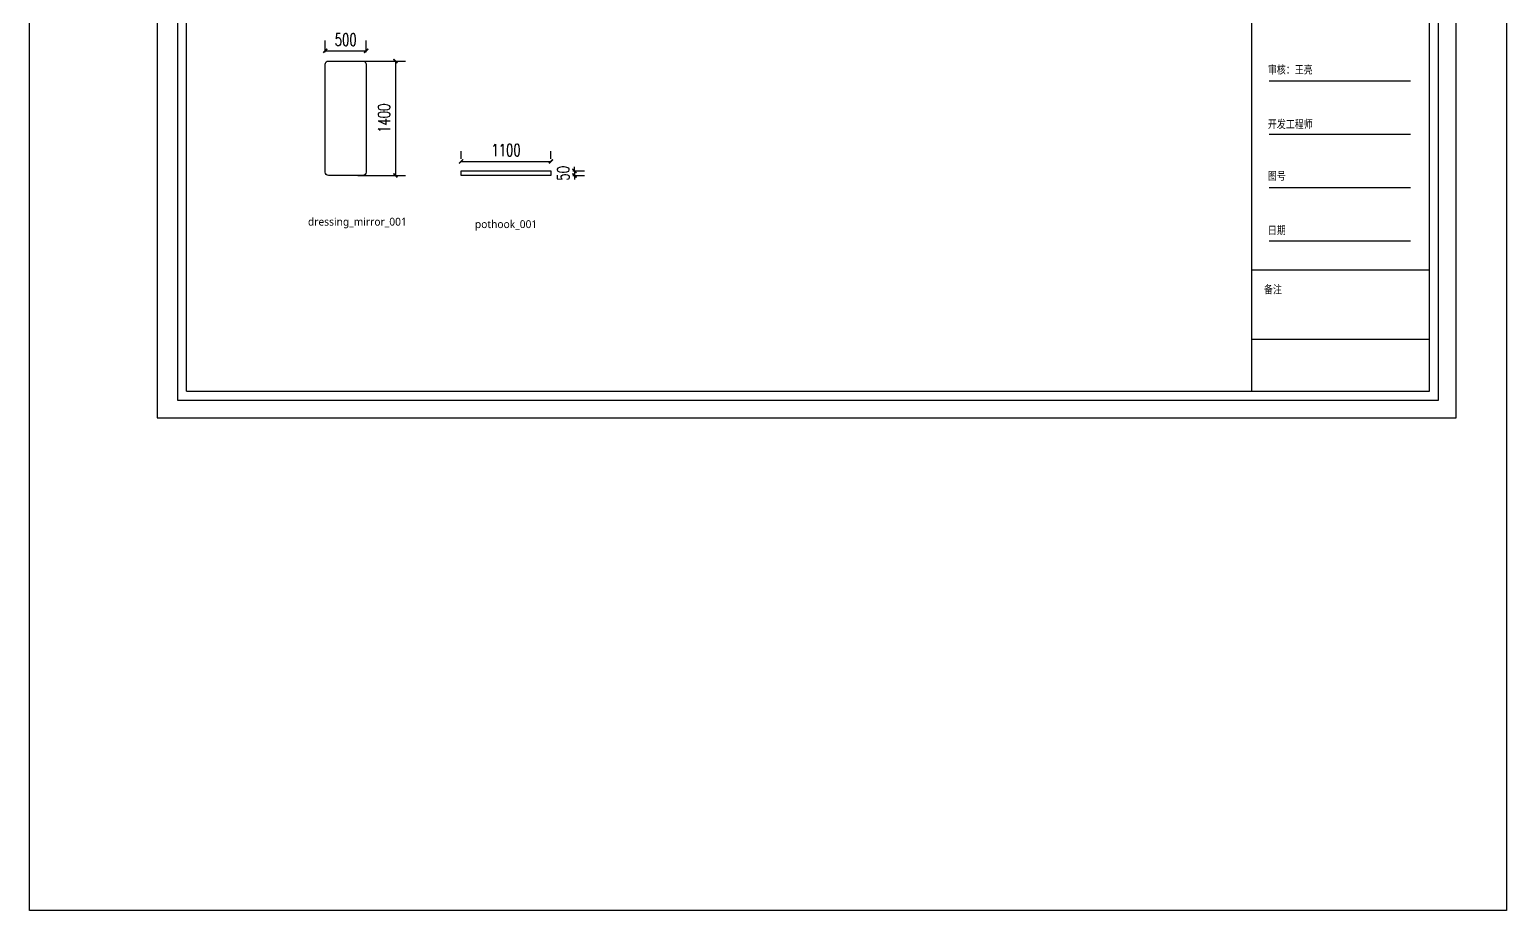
# Model space of a CAD drawing. Extents: x 96704 to 336282, y 34580 to 122302.
# Drawn here: x 116646 to 134730, y 34580 to 45364 of the extents above; entities that cross this region are included whole.
import ezdxf

# ---------------------------------------------------------------- set-up
doc = ezdxf.new("R2010")
doc.units = 0
doc.header["$LTSCALE"] = 1000
doc.header["$MEASUREMENT"] = 0
for name, color, linetype in [('DIM_SYMB', 3, 'Continuous'), ('PM-家具', 146, 'Continuous'), ('PUB_DIM', 3, 'Continuous')]:
    doc.layers.add(name, color=color, linetype=linetype)
doc.styles.add('_TCH_DIM_T3', font='SIMPLEX', dxfattribs={"width": 0.705882, "bigfont": 'GBCBIG'})
doc.styles.get("Standard").update_dxf_attribs({"font": 'gbenor.shx', "bigfont": 'gbcbig.shx'})
doc.styles.add('WJ', font='', dxfattribs={"width": 0.8, "height": 135})
doc.styles.get('WJ').set_extended_font_data('FangSong_GB2312')
doc.dimstyles.new('_TCH_ARCH&&50', dxfattribs={"dimtxt": 148.75, "dimasz": 50, "dimexe": 125, "dimexo": 150, "dimgap": 63.125, "dimtad": 1, "dimdec": 0, "dimzin": 0, "dimdsep": 46, "dimtxsty": '_TCH_DIM_T3', "dimblk": 'ARCHTICK', "dimcen": 0.09, "dimclrt": 7, "dimazin": 2, "dimtfac": 1, "dimtdec": 0, "dimtix": 1, "dimtmove": 2, "dimatfit": 3, "dimfxl": 50, "dimtolj": 1, "dimtzin": 0, "dimarcsym": 0})

# ---------------------------------------------------------------- blocks, each defined once
blk = doc.blocks.new('_ArchTick')
at = {"color": 0, "linetype": 'ByBlock', "const_width": 0.4}
blk.add_lwpolyline([(-0.5, -0.5), (0.5, 0.5)], dxfattribs=at)
blk = doc.blocks.new('*D77')
at = {"layer": 'Defpoints', "color": 0, "transparency": 16777216}
for p in [(120517, 44978), (120517, 43578), (121125, 43578)]:
    blk.add_point(p, dxfattribs=at)
at = {"layer": 'PUB_DIM', "color": 0, "lineweight": -2, "transparency": 16777216}
for p, q in [((120667, 44978), (121250, 44978)), ((121125, 44978), (121125, 43578)), ((120667, 43578), (121250, 43578))]:
    blk.add_line(p, q, dxfattribs=at)
at = {"layer": 'PUB_DIM', "color": 0, "lineweight": -2, "transparency": 16777216, "xscale": 50, "yscale": 50, "zscale": 50}
for p, rotation in [((121125, 44978), 90), ((121125, 43578), 270)]:
    blk.add_blockref('_ArchTick', p, dxfattribs=dict(at, rotation=rotation))
at = {"layer": 'PUB_DIM', "color": 7, "transparency": 16777216, "insert": (120987, 44278), "char_height": 148.8, "attachment_point": 5, "rotation": 90, "style": '_TCH_DIM_T3'}
blk.add_mtext('\\A1;1400', dxfattribs=at)
blk = doc.blocks.new('*D78')
at = {"layer": 'Defpoints', "color": 0, "transparency": 16777216}
for p in [(120767, 45103), (120267, 44938), (120767, 44938)]:
    blk.add_point(p, dxfattribs=at)
at = {"layer": 'PUB_DIM', "color": 0, "lineweight": -2, "transparency": 16777216}
for p, q in [((120267, 45088), (120267, 45228)), ((120767, 45088), (120767, 45228)), ((120267, 45103), (120767, 45103))]:
    blk.add_line(p, q, dxfattribs=at)
at = {"layer": 'PUB_DIM', "color": 0, "lineweight": -2, "transparency": 16777216, "xscale": 50, "yscale": 50, "zscale": 50, "rotation": 180}
blk.add_blockref('_ArchTick', (120267, 45103), dxfattribs=at)
at = {"layer": 'PUB_DIM', "color": 0, "lineweight": -2, "transparency": 16777216, "xscale": 50, "yscale": 50, "zscale": 50}
blk.add_blockref('_ArchTick', (120767, 45103), dxfattribs=at)
at = {"layer": 'PUB_DIM', "color": 7, "transparency": 16777216, "insert": (120517, 45240), "char_height": 148.8, "attachment_point": 5, "style": '_TCH_DIM_T3'}
blk.add_mtext('\\A1;500', dxfattribs=at)
blk = doc.blocks.new('*D85')
at = {"layer": 'Defpoints', "color": 0, "transparency": 16777216}
for p in [(121930, 43633), (123030, 43750), (123030, 43633)]:
    blk.add_point(p, dxfattribs=at)
at = {"layer": 'PUB_DIM', "color": 0, "lineweight": -2, "transparency": 16777216}
for p, q in [((121930, 43783), (121930, 43875)), ((123030, 43783), (123030, 43875)), ((121930, 43750), (123030, 43750))]:
    blk.add_line(p, q, dxfattribs=at)
at = {"layer": 'PUB_DIM', "color": 0, "lineweight": -2, "transparency": 16777216, "xscale": 50, "yscale": 50, "zscale": 50, "rotation": 180}
blk.add_blockref('_ArchTick', (121930, 43750), dxfattribs=at)
at = {"layer": 'PUB_DIM', "color": 0, "lineweight": -2, "transparency": 16777216, "xscale": 50, "yscale": 50, "zscale": 50}
blk.add_blockref('_ArchTick', (123030, 43750), dxfattribs=at)
at = {"layer": 'PUB_DIM', "color": 7, "transparency": 16777216, "insert": (122480, 43888), "char_height": 148.8, "attachment_point": 5, "style": '_TCH_DIM_T3'}
blk.add_mtext('\\A1;1100', dxfattribs=at)
blk = doc.blocks.new('*D84')
at = {"layer": 'Defpoints', "color": 0, "transparency": 16777216}
for p in [(123150, 43633), (123150, 43577), (123318, 43577)]:
    blk.add_point(p, dxfattribs=at)
at = {"layer": 'PUB_DIM', "color": 0, "lineweight": -2, "transparency": 16777216}
for p, q in [((123300, 43633), (123443, 43633)), ((123318, 43633), (123318, 43683)), ((123318, 43633), (123318, 43577)), ((123300, 43577), (123443, 43577)), ((123318, 43577), (123318, 43527))]:
    blk.add_line(p, q, dxfattribs=at)
at = {"layer": 'PUB_DIM', "color": 0, "lineweight": -2, "transparency": 16777216, "xscale": 50, "yscale": 50, "zscale": 50}
for p, rotation in [((123318, 43633), 270), ((123318, 43577), 90)]:
    blk.add_blockref('_ArchTick', p, dxfattribs=dict(at, rotation=rotation))
at = {"layer": 'PUB_DIM', "color": 7, "transparency": 16777216, "insert": (123180, 43605), "char_height": 148.8, "attachment_point": 5, "rotation": 90, "style": '_TCH_DIM_T3'}
blk.add_mtext('\\A1;50', dxfattribs=at)

msp = doc.modelspace()

# ---------------------------------------------------------------- linework, layer by layer
at = {"color": 251}
for p, q in [((118456.9, 51640.2), (118456.9, 40827.7)), ((133898.1, 40827.7), (133898.1, 51640.2)), ((118456.9, 40827.7), (133898.1, 40827.7))]:
    msp.add_line(p, q, dxfattribs=at)
for p, q in [((118565.8, 40936.6), (118565.8, 51531.3)), ((131611.3, 40936.6), (131611.3, 51531.3)), ((133789.2, 40936.6), (133789.2, 51531.3)), ((131823.5, 44736.8), (133554.4, 44736.8)), ((131823.5, 44083.4), (133554.4, 44083.4)), ((131823.5, 43430), (133554.4, 43430)), ((131823.5, 42776.7), (133554.4, 42776.7)), ((131611.3, 42422.1), (133789.2, 42422.1)), ((131611.3, 41574.5), (133789.2, 41574.5)), ((118565.8, 40936.6), (133789.2, 40936.6))]:
    msp.add_line(p, q)
for points in [[(116645.6, 54662.2), (134730.3, 54662.2), (134730.3, 34580.2), (116645.6, 34580.2)], [(118207.9, 40609.9), (134115.8, 40609.9), (134115.8, 51858), (118207.9, 51858)]]:
    msp.add_lwpolyline(points, close=True)
at = {"layer": 'PM-家具'}
msp.add_lwpolyline([(120306.6, 44978.4), (120726.6, 44978.4, -0.4142136), (120766.6, 44938.4), (120766.6, 43618.2, -0.4142136), (120726.6, 43578.2), (120306.6, 43578.2, -0.4142136), (120266.6, 43618.2), (120266.6, 44938.4, -0.4142136)], format="xyb", close=True, dxfattribs=at)
msp.add_lwpolyline([(121930.1, 43633.3), (123030.1, 43633.3), (123030.1, 43577.1), (121930.1, 43577.1)], close=True, dxfattribs=at)

# ---------------------------------------------------------------- texts
at = {"attachment_point": 1, "style": 'WJ'}
for s, insert, char_height, width in [('{\\fSimSun|b0|i0|c134|p2;审核：王亮}', (131809, 44921.8), 98.005, 586.24), ('{\\fSimSun|b0|i0|c134|p2;开发工程师}', (131809, 44254.9), 98.005, 586.24), ('图号', (131809, 43622.2), 98, 586.24), ('日期', (131809, 42955.3), 98, 586.24), ('{\\fSimSun|b0|i0|c134|p2;备注}', (131762, 42231.4), 98.005, 781.314)]:
    msp.add_mtext(s, dxfattribs=dict(at, insert=insert, char_height=char_height, width=width))
at = {"layer": 'DIM_SYMB', "color": 7, "char_height": 96, "width": 745.875, "attachment_point": 1}
for s, insert in [('{\\fMicrosoft YaHei|b0|i0|c134|p34;dressing_mirror_001}', (120054.6, 43059.6)), ('{\\fMicrosoft YaHei|b0|i0|c134|p34;pothook_001}', (122099.4, 43029.6))]:
    msp.add_mtext(s, dxfattribs=dict(at, insert=insert))

# ---------------------------------------------------------------- dimensions: what is measured, and where the dimension line sits
at = {"layer": 'PUB_DIM'}
for base, p1, p2, picture, middle in [((120766.6, 45102.7), (120266.6, 44938.4), (120766.6, 44938.4), '*D78', (120516.6, 45240.2)), ((123030.1, 43750.3), (121930.1, 43633.3), (123030.1, 43633.3), '*D85', (122480.1, 43887.8))]:
    dim = msp.add_linear_dim(base=base, p1=p1, p2=p2, dimstyle='_TCH_ARCH&&50', dxfattribs=at)
    dim.commit()
    dim.dimension.update_dxf_attribs({"geometry": picture, "text_midpoint": middle})
dim = msp.add_linear_dim(base=(121124.9, 43578.2), p1=(120516.6, 44978.4), p2=(120516.6, 43578.2), angle=90, dimstyle='_TCH_ARCH&&50', dxfattribs=at)
dim.commit()
dim.dimension.update_dxf_attribs({"geometry": '*D77', "text_midpoint": (120987.4, 44278.3)})
dim = msp.add_linear_dim(base=(123317.5, 43577.1), p1=(123150.2, 43633.3), p2=(123150.2, 43577.1), angle=90, text='50', dimstyle='_TCH_ARCH&&50', dxfattribs=at)
dim.commit()
dim.dimension.update_dxf_attribs({"geometry": '*D84', "text_midpoint": (123180, 43605.2)})

doc.saveas('drawing.dxf')
